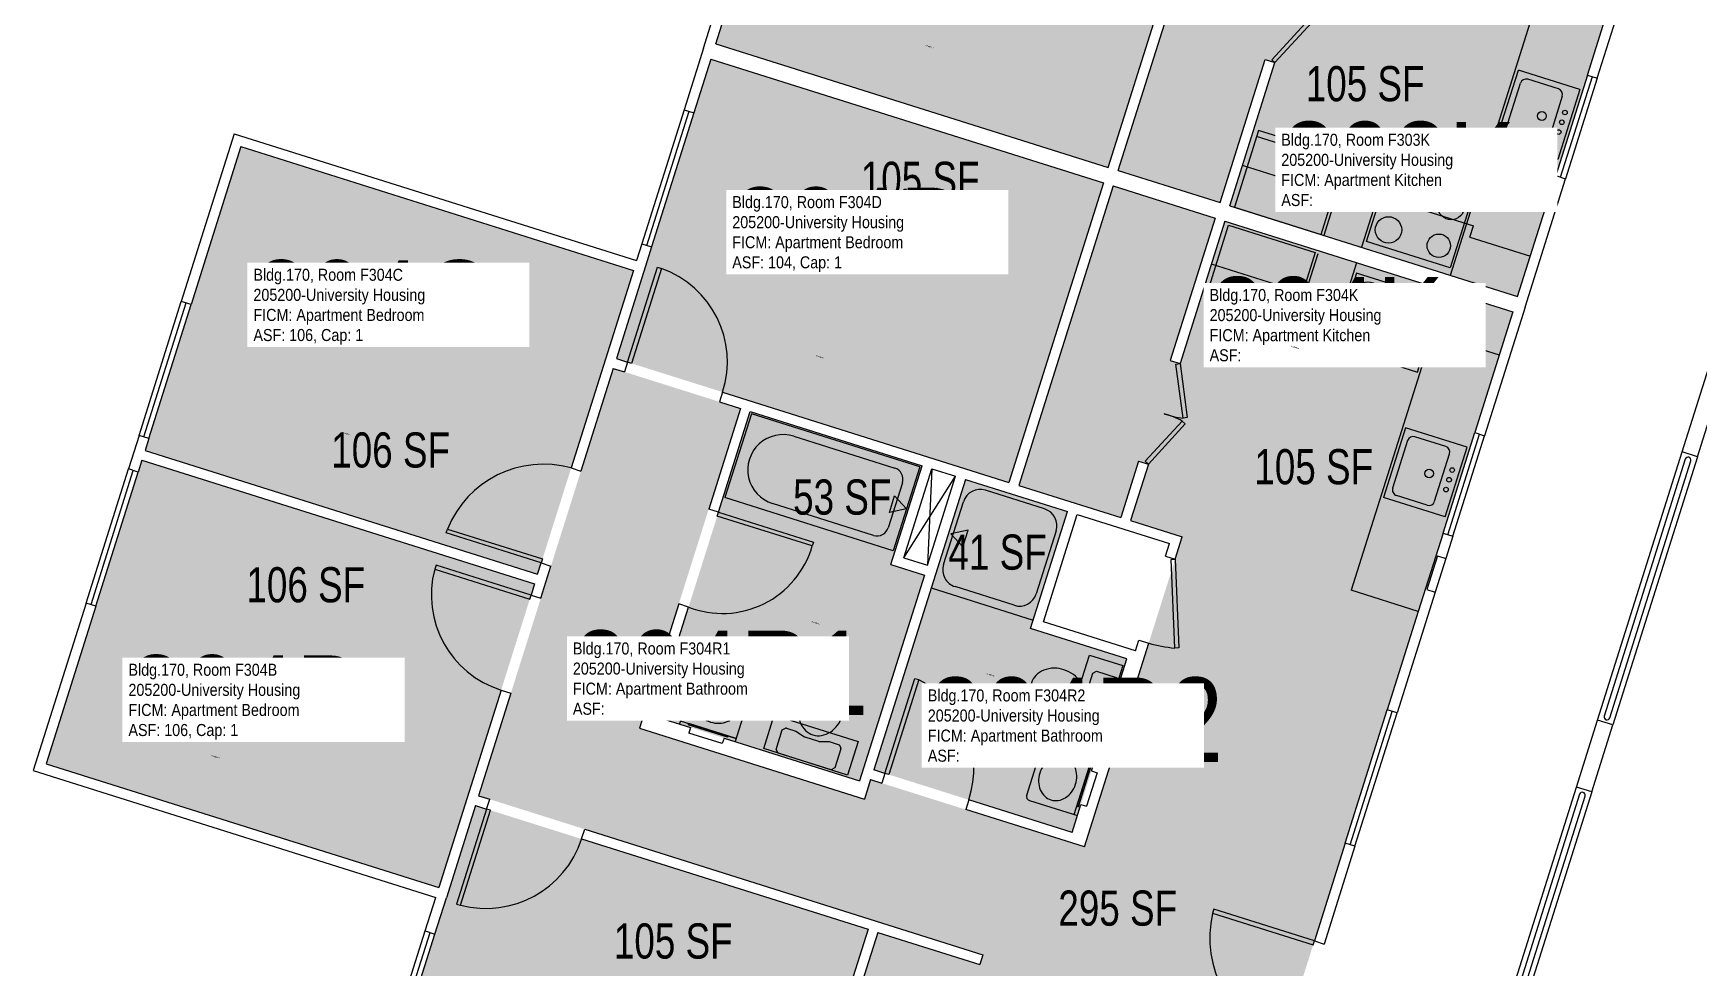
# Model space of a CAD drawing. Header units: inches. Extents: x -56 to 1185, y -144 to 3121.
# Drawn here: x -10 to 558, y 2055 to 2374 of the extents above; entities that cross this region are included whole.
import ezdxf
from ezdxf.enums import TextEntityAlignment as Align

# ---------------------------------------------------------------- set-up
doc = ezdxf.new("R2010")
doc.units = ezdxf.units.IN
doc.header["$LTSCALE"] = 10
doc.header["$MEASUREMENT"] = 0
for name, color, linetype in [('A-DOOR', 2, 'CONTINUOUS'), ('A-FLOR', 3, 'CONTINUOUS'), ('A-GLAZ', 1, 'CONTINUOUS'), ('A-IDEN-RNUM', 7, 'CONTINUOUS'), ('A-IDEN-SNUM', 4, 'CONTINUOUS'), ('A-IDEN-VNUM', 4, 'CONTINUOUS'), ('A-WALL', 5, 'CONTINUOUS'), ('AREA-TEXT', 3, 'CONTINUOUS'), ('P-SANR-FIXT', 2, 'CONTINUOUS'), ('Rooms-Category-Color', 7, 'CONTINUOUS'), ('Rooms-College-Color', 7, 'CONTINUOUS'), ('Rooms-Department-Color', 7, 'CONTINUOUS'), ('Rooms-Division-Color', 7, 'CONTINUOUS'), ('Rooms-Information', 7, 'CONTINUOUS')]:
    doc.layers.add(name, color=color, linetype=linetype)
doc.styles.add('CP_AREA', font='arial.ttf', dxfattribs={"height": 15})
doc.styles.add('CP_ROOMSNUMBER', font='arial.ttf', dxfattribs={"height": 1})
doc.styles.add('CP_ROOMVNUMBER', font='arial.ttf', dxfattribs={"width": 0.85, "height": 0.075})

msp = doc.modelspace()

# ---------------------------------------------------------------- hatches: boundary and pattern name
at = {"layer": 'Rooms-Category-Color', "true_color": 0x728ef3}
for points in [[(254.8, 2473.22), (222.56, 2370.93), (356.55, 2328.69), (388.8, 2430.97)], [(359.9, 2327.63), (392.14, 2429.92), (426.94, 2418.95), (420.94, 2399.87), (424.27, 2398.82), (430.29, 2417.89), (528.52, 2386.92), (496.28, 2284.63), (398.04, 2315.6), (413.46, 2364.48), (410.11, 2365.54), (394.71, 2316.65), (359.9, 2327.63)], [(188.66, 2263.39), (220.91, 2365.68), (354.91, 2323.44), (322.66, 2221.15)], [(161.8, 2189.82), (194.5, 2293.54), (60.5, 2335.78), (27.8, 2232.06)], [(358.24, 2322.39), (325.99, 2220.1), (360.8, 2209.13), (366.82, 2228.2), (370.16, 2227.15), (364.14, 2208.07), (462.37, 2177.1), (494.62, 2279.39), (396.39, 2310.36), (380.98, 2261.48), (377.64, 2262.54), (393.05, 2311.41), (358.24, 2322.39)], [(187.61, 2260.07), (141.6, 2114.15), (313.74, 2059.87), (312.69, 2056.53), (277.88, 2067.51), (245.63, 1965.22), (382.01, 1922.22), (462.37, 2177.1), (381.78, 2202.51), (348.4, 2096.65), (275.45, 2119.65), (273.34, 2112.97), (196.57, 2137.18), (231, 2246.38)], [(234.34, 2245.33), (201.56, 2141.37), (271.66, 2119.27), (293.8, 2189.49), (282.35, 2193.1), (292.99, 2226.84)], [(128.05, 2082.76), (160.75, 2186.48), (26.75, 2228.73), (-5.95, 2125.01)], [(307.77, 2222.18), (276.5, 2122.99), (344.21, 2101.64), (362.89, 2160.89), (329.99, 2171.27), (342.58, 2211.2)], [(274.55, 2068.55), (242.31, 1966.27), (108.31, 2008.51), (140.56, 2110.8)]]:
    msp.add_hatch(color=171, dxfattribs=at).paths.add_polyline_path(points)
at = {"layer": 'Rooms-College-Color', "true_color": 0xadadad}
for points in [[(254.8, 2473.22), (222.56, 2370.93), (356.55, 2328.69), (388.8, 2430.97)], [(359.9, 2327.63), (392.14, 2429.92), (426.94, 2418.95), (420.94, 2399.87), (424.27, 2398.82), (430.29, 2417.89), (528.52, 2386.92), (496.28, 2284.63), (398.04, 2315.6), (413.46, 2364.48), (410.11, 2365.54), (394.71, 2316.65), (359.9, 2327.63)], [(188.66, 2263.39), (220.91, 2365.68), (354.91, 2323.44), (322.66, 2221.15)], [(161.8, 2189.82), (194.5, 2293.54), (60.5, 2335.78), (27.8, 2232.06)], [(358.24, 2322.39), (325.99, 2220.1), (360.8, 2209.13), (366.82, 2228.2), (370.16, 2227.15), (364.14, 2208.07), (462.37, 2177.1), (494.62, 2279.39), (396.39, 2310.36), (380.98, 2261.48), (377.64, 2262.54), (393.05, 2311.41), (358.24, 2322.39)], [(187.61, 2260.07), (141.6, 2114.15), (313.74, 2059.87), (312.69, 2056.53), (277.88, 2067.51), (245.63, 1965.22), (382.01, 1922.22), (462.37, 2177.1), (381.78, 2202.51), (348.4, 2096.65), (275.45, 2119.65), (273.34, 2112.97), (196.57, 2137.18), (231, 2246.38)], [(234.34, 2245.33), (201.56, 2141.37), (271.66, 2119.27), (293.8, 2189.49), (282.35, 2193.1), (292.99, 2226.84)], [(128.05, 2082.76), (160.75, 2186.48), (26.75, 2228.73), (-5.95, 2125.01)], [(307.77, 2222.18), (276.5, 2122.99), (344.21, 2101.64), (362.89, 2160.89), (329.99, 2171.27), (342.58, 2211.2)], [(274.55, 2068.55), (242.31, 1966.27), (108.31, 2008.51), (140.56, 2110.8)]]:
    msp.add_hatch(color=253, dxfattribs=at).paths.add_polyline_path(points)
at = {"layer": 'Rooms-Department-Color', "true_color": 0x604aed}
for points in [[(254.8, 2473.22), (222.56, 2370.93), (356.55, 2328.69), (388.8, 2430.97)], [(359.9, 2327.63), (392.14, 2429.92), (426.94, 2418.95), (420.94, 2399.87), (424.27, 2398.82), (430.29, 2417.89), (528.52, 2386.92), (496.28, 2284.63), (398.04, 2315.6), (413.46, 2364.48), (410.11, 2365.54), (394.71, 2316.65), (359.9, 2327.63)], [(188.66, 2263.39), (220.91, 2365.68), (354.91, 2323.44), (322.66, 2221.15)], [(161.8, 2189.82), (194.5, 2293.54), (60.5, 2335.78), (27.8, 2232.06)], [(358.24, 2322.39), (325.99, 2220.1), (360.8, 2209.13), (366.82, 2228.2), (370.16, 2227.15), (364.14, 2208.07), (462.37, 2177.1), (494.62, 2279.39), (396.39, 2310.36), (380.98, 2261.48), (377.64, 2262.54), (393.05, 2311.41), (358.24, 2322.39)], [(187.61, 2260.07), (141.6, 2114.15), (313.74, 2059.87), (312.69, 2056.53), (277.88, 2067.51), (245.63, 1965.22), (382.01, 1922.22), (462.37, 2177.1), (381.78, 2202.51), (348.4, 2096.65), (275.45, 2119.65), (273.34, 2112.97), (196.57, 2137.18), (231, 2246.38)], [(234.34, 2245.33), (201.56, 2141.37), (271.66, 2119.27), (293.8, 2189.49), (282.35, 2193.1), (292.99, 2226.84)], [(128.05, 2082.76), (160.75, 2186.48), (26.75, 2228.73), (-5.95, 2125.01)], [(307.77, 2222.18), (276.5, 2122.99), (344.21, 2101.64), (362.89, 2160.89), (329.99, 2171.27), (342.58, 2211.2)], [(274.55, 2068.55), (242.31, 1966.27), (108.31, 2008.51), (140.56, 2110.8)]]:
    msp.add_hatch(color=173, dxfattribs=at).paths.add_polyline_path(points)
at = {"layer": 'Rooms-Division-Color', "true_color": 0x604aed}
for points in [[(254.8, 2473.22), (222.56, 2370.93), (356.55, 2328.69), (388.8, 2430.97)], [(359.9, 2327.63), (392.14, 2429.92), (426.94, 2418.95), (420.94, 2399.87), (424.27, 2398.82), (430.29, 2417.89), (528.52, 2386.92), (496.28, 2284.63), (398.04, 2315.6), (413.46, 2364.48), (410.11, 2365.54), (394.71, 2316.65), (359.9, 2327.63)], [(188.66, 2263.39), (220.91, 2365.68), (354.91, 2323.44), (322.66, 2221.15)], [(161.8, 2189.82), (194.5, 2293.54), (60.5, 2335.78), (27.8, 2232.06)], [(358.24, 2322.39), (325.99, 2220.1), (360.8, 2209.13), (366.82, 2228.2), (370.16, 2227.15), (364.14, 2208.07), (462.37, 2177.1), (494.62, 2279.39), (396.39, 2310.36), (380.98, 2261.48), (377.64, 2262.54), (393.05, 2311.41), (358.24, 2322.39)], [(187.61, 2260.07), (141.6, 2114.15), (313.74, 2059.87), (312.69, 2056.53), (277.88, 2067.51), (245.63, 1965.22), (382.01, 1922.22), (462.37, 2177.1), (381.78, 2202.51), (348.4, 2096.65), (275.45, 2119.65), (273.34, 2112.97), (196.57, 2137.18), (231, 2246.38)], [(234.34, 2245.33), (201.56, 2141.37), (271.66, 2119.27), (293.8, 2189.49), (282.35, 2193.1), (292.99, 2226.84)], [(128.05, 2082.76), (160.75, 2186.48), (26.75, 2228.73), (-5.95, 2125.01)], [(307.77, 2222.18), (276.5, 2122.99), (344.21, 2101.64), (362.89, 2160.89), (329.99, 2171.27), (342.58, 2211.2)], [(274.55, 2068.55), (242.31, 1966.27), (108.31, 2008.51), (140.56, 2110.8)]]:
    msp.add_hatch(color=173, dxfattribs=at).paths.add_polyline_path(points)

# ---------------------------------------------------------------- linework, layer by layer
at = {"layer": 'A-DOOR'}
for p, q in [((424.98, 2379.14), (412.4, 2365.44)), ((413.44, 2364.48), (426.02, 2378.18)), ((412.4, 2365.44), (413.44, 2364.48)), ((192.46, 2262.19), (202.69, 2294.62)), ((204.04, 2294.2), (193.81, 2261.77)), ((202.69, 2294.62), (204.04, 2294.2)), ((193.81, 2261.77), (192.46, 2262.19)), ((379.65, 2261.53), (381.05, 2261.72)), ((382.09, 2243.1), (379.65, 2261.53)), ((381.05, 2261.72), (383.5, 2243.28)), ((381.76, 2242.04), (369.18, 2228.34)), ((370.22, 2227.39), (382.8, 2241.08)), ((382.8, 2241.08), (381.76, 2242.04)), ((383.5, 2243.28), (382.09, 2243.1)), ((369.18, 2228.34), (370.22, 2227.39)), ((223.08, 2209.64), (223.5, 2210.99)), ((255.5, 2199.42), (223.08, 2209.64)), ((223.5, 2210.99), (255.93, 2200.77)), ((130.56, 2203.86), (130.98, 2205.21)), ((162.98, 2193.64), (130.56, 2203.86)), ((130.98, 2205.21), (163.41, 2194.99)), ((255.93, 2200.77), (255.5, 2199.42)), ((163.41, 2194.99), (162.98, 2193.64)), ((377.96, 2194.82), (379.37, 2194.88)), ((379.22, 2164.56), (377.96, 2194.82)), ((379.37, 2194.88), (380.63, 2164.62)), ((127.1, 2192.89), (126.67, 2191.54)), ((126.67, 2191.54), (159.1, 2181.32)), ((159.53, 2182.67), (127.1, 2192.89)), ((159.1, 2181.32), (159.53, 2182.67)), ((380.63, 2164.62), (379.22, 2164.56)), ((280.31, 2121.78), (290.53, 2154.21)), ((291.88, 2153.78), (281.66, 2121.36)), ((290.53, 2154.21), (291.88, 2153.78)), ((281.66, 2121.36), (280.31, 2121.78)), ((144.35, 2109.6), (134.13, 2077.17)), ((135.48, 2076.75), (145.71, 2109.17)), ((145.71, 2109.17), (144.35, 2109.6)), ((134.13, 2077.17), (135.48, 2076.75)), ((392.55, 2075.39), (392.13, 2074.04)), ((426.89, 2064.56), (392.55, 2075.39)), ((392.13, 2074.04), (426.46, 2063.21)), ((426.46, 2063.21), (426.89, 2064.56))]:
    msp.add_line(p, q, dxfattribs=at)
for centre, radius, start, end in [((192.76, 2262.37), 33.77, 342.0689, 70.4967), ((369.03, 2219.72), 25.7, 60.2968, 75.102), ((384.47, 2268.69), 25.7, 249.9013, 264.7065), ((163.82, 2191.9), 35.43, 74.6362, 157.9293), ((224.87, 2208.27), 31.88, 248.6808, 343.8847), ((159.47, 2182.66), 33.98, 164.8567, 252.5843), ((383.46, 2210.93), 46.56, 253.6383, 264.7714), ((276.81, 2123.47), 33.85, 341.5569, 63.553), ((144.09, 2110.03), 34.38, 255.4979, 341.9432), ((428.77, 2065.61), 37.6, 167.0536, 250.2493)]:
    msp.add_arc(centre, radius, start, end, dxfattribs=at)
at = {"layer": 'A-FLOR'}
for p, q in [((553.46, 2229.09), (525.8, 2141.35)), ((527.71, 2140.75), (555.37, 2228.49)), ((286.74, 2195.38), (304.43, 2223.23)), ((296.32, 2225.79), (294.84, 2192.83)), ((517.38, 2114.64), (489.72, 2026.9)), ((491.63, 2026.3), (519.29, 2114.04))]:
    msp.add_line(p, q, dxfattribs=at)
for centre, start, end in [((554.42, 2228.79), 342.5016, 162.5016), ((526.76, 2141.05), 162.5016, 342.5016), ((518.34, 2114.34), 342.5016, 162.5016)]:
    msp.add_arc(centre, 1, start, end, dxfattribs=at)
at = {"layer": 'A-GLAZ'}
for p, q in [((520.1, 2360.22), (509.27, 2325.88)), ((510.94, 2325.36), (521.77, 2359.69)), ((523.44, 2359.17), (512.61, 2324.83)), ((211.77, 2348.38), (197.34, 2302.6)), ((199.01, 2302.07), (213.44, 2347.85)), ((215.11, 2347.33), (200.67, 2301.55)), ((25.72, 2237.17), (40.16, 2282.95)), ((27.39, 2236.65), (41.82, 2282.42)), ((29.06, 2236.12), (43.49, 2281.9)), ((470.79, 2203.81), (481.61, 2238.14)), ((472.45, 2203.28), (483.28, 2237.61)), ((474.12, 2202.75), (484.95, 2237.09)), ((7.68, 2179.95), (22.11, 2225.73)), ((9.35, 2179.42), (23.78, 2225.2)), ((11.02, 2178.9), (25.45, 2224.67)), ((437.41, 2097.94), (451.77, 2143.48)), ((439.08, 2097.42), (453.44, 2142.96)), ((440.75, 2096.89), (455.11, 2142.43)), ((108.94, 2022.2), (123.37, 2067.98)), ((110.61, 2021.68), (125.04, 2067.46)), ((112.28, 2021.15), (126.71, 2066.93))]:
    msp.add_line(p, q, dxfattribs=at)
at = {"layer": 'A-WALL'}
for p, q in [((356.55, 2328.68), (388.8, 2430.97)), ((359.89, 2327.63), (392.13, 2429.92)), ((523.44, 2359.17), (542.42, 2419.37)), ((218.38, 2369.36), (223.2, 2384.62)), ((222.55, 2370.93), (226.53, 2383.57)), ((520.1, 2360.22), (528.52, 2386.92)), ((222.55, 2370.93), (356.55, 2328.68)), ((218.38, 2369.36), (211.77, 2348.38)), ((220.9, 2365.68), (215.11, 2347.33)), ((220.9, 2365.68), (354.89, 2323.44)), ((394.7, 2316.66), (410.11, 2365.54)), ((410.11, 2365.54), (413.44, 2364.48)), ((398.03, 2315.61), (413.44, 2364.48)), ((520.1, 2360.22), (523.44, 2359.17)), ((211.77, 2348.38), (215.11, 2347.33)), ((58.2, 2340.17), (40.16, 2282.95)), ((58.2, 2340.17), (195.53, 2296.88)), ((60.48, 2335.78), (43.49, 2281.9)), ((60.48, 2335.78), (194.48, 2293.54)), ((359.89, 2327.63), (394.7, 2316.66)), ((496.27, 2284.64), (509.27, 2325.88)), ((509.27, 2325.88), (512.61, 2324.83)), ((354.89, 2323.44), (322.65, 2221.15)), ((358.23, 2322.39), (325.98, 2220.1)), ((358.23, 2322.39), (393.04, 2311.41)), ((498.78, 2280.96), (512.61, 2324.83)), ((398.03, 2315.61), (496.27, 2284.64)), ((393.04, 2311.41), (377.71, 2262.77)), ((396.38, 2310.36), (381.05, 2261.72)), ((396.38, 2310.36), (494.61, 2279.39)), ((197.34, 2302.6), (195.53, 2296.88)), ((197.34, 2302.6), (200.67, 2301.55)), ((199.17, 2296.78), (188.65, 2263.4)), ((200.67, 2301.55), (199.17, 2296.78)), ((194.48, 2293.54), (173.21, 2226.06)), ((43.49, 2281.9), (40.16, 2282.95)), ((494.61, 2279.39), (481.61, 2238.14)), ((498.78, 2280.96), (484.95, 2237.09)), ((188.65, 2263.4), (192.46, 2262.19)), ((377.71, 2262.77), (381.05, 2261.72)), ((187.6, 2260.06), (176.55, 2225.01)), ((187.6, 2260.06), (191.41, 2258.86)), ((192.46, 2262.19), (191.41, 2258.86)), ((552.4, 2231.55), (561.5, 2260.4)), ((557.65, 2229.9), (566.75, 2258.75)), ((224.89, 2251.97), (223.84, 2248.63)), ((224.89, 2251.97), (322.65, 2221.15)), ((230.99, 2246.38), (220.17, 2212.04)), ((223.5, 2210.99), (234.33, 2245.33)), ((223.84, 2248.63), (230.99, 2246.38)), ((234.33, 2245.33), (292.98, 2226.83)), ((25.72, 2237.17), (22.11, 2225.73)), ((29.06, 2236.12), (25.72, 2237.17)), ((29.06, 2236.12), (27.78, 2232.07)), ((481.61, 2238.14), (484.95, 2237.09)), ((26.73, 2228.73), (25.45, 2224.67)), ((26.73, 2228.73), (160.73, 2186.48)), ((27.78, 2232.07), (161.78, 2189.82)), ((366.88, 2228.44), (360.8, 2209.12)), ((366.88, 2228.44), (370.22, 2227.39)), ((523.54, 2139.99), (552.4, 2231.55)), ((557.65, 2229.9), (528.78, 2138.34)), ((557.65, 2229.9), (552.4, 2231.55)), ((25.45, 2224.67), (22.11, 2225.73)), ((173.21, 2226.06), (176.55, 2225.01)), ((282.35, 2193.1), (292.98, 2226.83)), ((286.74, 2195.38), (296.32, 2225.78)), ((294.84, 2192.83), (304.43, 2223.23)), ((296.32, 2225.78), (304.43, 2223.23)), ((370.22, 2227.39), (364.13, 2208.07)), ((307.76, 2222.17), (276.49, 2122.99)), ((307.76, 2222.17), (342.58, 2211.2)), ((325.98, 2220.1), (360.8, 2209.12)), ((223.5, 2210.99), (220.17, 2212.04)), ((329.98, 2171.26), (342.58, 2211.2)), ((334.38, 2173.55), (345.91, 2210.15)), ((345.91, 2210.15), (377.39, 2200.22)), ((364.13, 2208.07), (381.78, 2202.51)), ((376.03, 2195.93), (377.39, 2200.22)), ((379.37, 2194.88), (381.78, 2202.51)), ((470.79, 2203.81), (462.37, 2177.1)), ((470.79, 2203.81), (474.12, 2202.75)), ((474.12, 2202.75), (471.72, 2195.12)), ((286.74, 2195.38), (294.84, 2192.83)), ((376.03, 2195.93), (379.37, 2194.88)), ((468.86, 2196.03), (465.25, 2184.58)), ((471.72, 2195.12), (468.11, 2183.68)), ((468.86, 2196.03), (471.72, 2195.12)), ((161.78, 2189.82), (162.98, 2193.64)), ((162.86, 2181.62), (166.32, 2192.58)), ((162.98, 2193.64), (166.32, 2192.58)), ((293.79, 2189.49), (271.65, 2119.27)), ((282.35, 2193.1), (293.79, 2189.49)), ((160.73, 2186.48), (159.53, 2182.67)), ((468.11, 2183.68), (455.11, 2142.43)), ((465.25, 2184.58), (468.11, 2183.68)), ((7.68, 2179.95), (-10.36, 2122.72)), ((11.02, 2178.9), (-5.97, 2125.01)), ((11.02, 2178.9), (7.68, 2179.95)), ((159.53, 2182.67), (162.86, 2181.62)), ((209.94, 2179.62), (196.56, 2137.18)), ((201.55, 2141.37), (213.28, 2178.57)), ((213.28, 2178.57), (209.94, 2179.62)), ((462.37, 2177.1), (451.77, 2143.48)), ((365.85, 2163.63), (334.38, 2173.55)), ((362.89, 2160.89), (329.98, 2171.26)), ((348.4, 2096.65), (370.35, 2166.27)), ((365.85, 2163.63), (367.01, 2167.32)), ((367.01, 2167.32), (370.35, 2166.27)), ((350.82, 2122.62), (362.89, 2160.89)), ((149.3, 2150.24), (128.03, 2082.76)), ((152.64, 2149.19), (141.59, 2114.14)), ((149.3, 2150.24), (152.64, 2149.19)), ((455.11, 2142.43), (451.77, 2143.48)), ((201.55, 2141.37), (213.95, 2137.46)), ((213.95, 2137.46), (213.35, 2135.55)), ((516.32, 2117.1), (523.54, 2139.99)), ((521.57, 2115.45), (528.78, 2138.34)), ((528.78, 2138.34), (523.54, 2139.99)), ((196.56, 2137.18), (273.34, 2112.97)), ((224.8, 2131.95), (213.35, 2135.55)), ((225.4, 2133.85), (224.8, 2131.95)), ((225.4, 2133.85), (271.65, 2119.27)), ((-10.36, 2122.72), (126.98, 2079.43)), ((-5.97, 2125.01), (128.03, 2082.76)), ((280.31, 2121.78), (276.49, 2122.99)), ((280.31, 2121.78), (279.26, 2118.45)), ((352.73, 2122.02), (349.12, 2110.57)), ((350.82, 2122.62), (352.73, 2122.02)), ((275.44, 2119.65), (273.34, 2112.97)), ((275.44, 2119.65), (279.26, 2118.45)), ((487.46, 2025.55), (516.32, 2117.1)), ((521.57, 2115.45), (492.7, 2023.89)), ((521.57, 2115.45), (516.32, 2117.1)), ((140.54, 2110.8), (130.62, 2079.33)), ((140.54, 2110.8), (144.35, 2109.6)), ((141.59, 2114.14), (145.41, 2112.94)), ((144.35, 2109.6), (145.41, 2112.94)), ((308.92, 2112.76), (307.87, 2109.43)), ((348.4, 2096.65), (307.87, 2109.43)), ((344.21, 2101.64), (308.92, 2112.76)), ((344.21, 2101.64), (347.22, 2111.18)), ((347.22, 2111.18), (349.12, 2110.57)), ((176.78, 2099.38), (177.83, 2102.71)), ((176.78, 2099.38), (274.54, 2068.56)), ((177.83, 2102.71), (313.74, 2059.87)), ((437.41, 2097.94), (426.89, 2064.56)), ((440.75, 2096.89), (437.41, 2097.94)), ((440.75, 2096.89), (430.22, 2063.51)), ((123.37, 2067.98), (126.98, 2079.43)), ((126.71, 2066.93), (130.62, 2079.33)), ((123.37, 2067.98), (126.71, 2066.93)), ((274.54, 2068.56), (242.29, 1966.27)), ((277.88, 2067.5), (245.63, 1965.22)), ((277.88, 2067.5), (312.69, 2056.53)), ((426.89, 2064.56), (430.22, 2063.51)), ((313.74, 2059.87), (312.69, 2056.53))]:
    msp.add_line(p, q, dxfattribs=at)
at = {"layer": 'P-SANR-FIXT'}
for p, q in [((473.38, 2291.85), (505.63, 2394.14)), ((488.99, 2338.05), (496.51, 2361.89)), ((517.49, 2355.27), (496.51, 2361.89)), ((492.1, 2341.26), (497.21, 2357.47)), ((510.21, 2355.47), (499.72, 2358.78)), ((517.49, 2355.27), (509.97, 2331.43)), ((511.52, 2352.96), (506.41, 2336.75)), ((407.85, 2341.34), (399.58, 2315.12)), ((436.74, 2329.88), (407.18, 2339.2)), ((437.42, 2332.02), (407.85, 2341.34)), ((509.97, 2331.43), (488.99, 2338.05)), ((503.9, 2335.44), (493.41, 2338.75)), ((429.15, 2305.8), (437.42, 2332.02)), ((445.64, 2315.71), (402.37, 2329.35)), ((437.32, 2328.38), (430.1, 2305.49)), ((437.32, 2328.38), (450.2, 2324.32)), ((444.67, 2303.44), (452.48, 2328.23)), ((452.48, 2328.23), (481.1, 2319.21)), ((450.2, 2324.32), (442.99, 2301.43)), ((445.64, 2315.71), (446.84, 2319.53)), ((446.84, 2319.53), (481.18, 2308.7)), ((481.1, 2319.21), (473.28, 2294.42)), ((399.58, 2315.12), (429.15, 2305.8)), ((389.36, 2282.69), (397.63, 2308.92)), ((397.63, 2308.92), (427.2, 2299.6)), ((479.97, 2304.89), (481.18, 2308.7)), ((473.28, 2294.42), (444.67, 2303.44)), ((479.97, 2304.89), (500.6, 2298.38)), ((427.2, 2299.6), (418.93, 2273.37)), ((420.93, 2276.41), (428.15, 2299.3)), ((435.02, 2282.02), (391.75, 2295.66)), ((441.26, 2292.63), (433.44, 2267.83)), ((433.82, 2272.34), (441.33, 2296.19)), ((469.87, 2283.61), (441.26, 2292.63)), ((471.73, 2286.61), (439.48, 2184.32)), ((418.93, 2273.37), (389.36, 2282.69)), ((419.6, 2275.51), (390.04, 2284.84)), ((435.02, 2282.02), (433.81, 2278.2)), ((462.05, 2258.81), (469.87, 2283.61)), ((420.93, 2276.41), (433.82, 2272.34)), ((433.81, 2278.2), (468.15, 2267.38)), ((469.35, 2271.19), (468.15, 2267.38)), ((469.35, 2271.19), (489.98, 2264.69)), ((433.44, 2267.83), (462.05, 2258.81)), ((234.74, 2244.54), (225.72, 2215.93)), ((292.2, 2226.43), (234.74, 2244.54)), ((458.02, 2239.81), (450.5, 2215.97)), ((479, 2233.2), (458.02, 2239.81)), ((249.17, 2236.9), (283.65, 2226.03)), ((458.73, 2235.39), (453.61, 2219.18)), ((471.73, 2233.39), (461.23, 2236.7)), ((467.92, 2214.67), (473.03, 2230.88)), ((471.49, 2209.35), (479, 2233.2)), ((292.2, 2226.43), (283.18, 2197.81)), ((286.27, 2220.99), (281.44, 2205.67)), ((334.82, 2212.07), (314.62, 2218.44)), ((283.18, 2197.81), (225.72, 2215.93)), ((276.4, 2203.04), (241.93, 2213.91)), ((281.83, 2210.82), (283.63, 2216.54)), ((287.69, 2212.12), (281.83, 2210.82)), ((283.63, 2216.54), (287.69, 2212.12)), ((300.33, 2193.06), (307.1, 2214.52)), ((471.49, 2209.35), (450.5, 2215.97)), ((465.41, 2213.36), (454.92, 2216.67)), ((308.69, 2204.84), (302.83, 2203.55)), ((302.83, 2203.55), (306.89, 2199.12)), ((306.89, 2199.12), (308.69, 2204.84)), ((338.73, 2204.55), (331.97, 2183.09)), ((296.08, 2185.1), (330.89, 2174.12)), ((324.44, 2179.17), (304.25, 2185.54)), ((462.37, 2177.1), (439.48, 2184.32)), ((341.06, 2133.56), (350.08, 2162.17)), ((350.08, 2162.17), (361.53, 2158.57)), ((215.29, 2155), (210.14, 2138.66)), ((217.17, 2155.98), (233.38, 2150.86)), ((350.24, 2152.69), (351.29, 2156.03)), ((351.29, 2156.03), (352.54, 2156.68)), ((361.53, 2158.57), (352.51, 2129.95)), ((352.54, 2156.68), (359.22, 2154.57)), ((359.22, 2154.57), (359.87, 2153.32)), ((234.36, 2148.98), (229.21, 2132.65)), ((348.64, 2144.28), (350.12, 2148.99)), ((350.14, 2149.11), (350.24, 2152.69)), ((359.87, 2153.32), (354.16, 2135.2)), ((346.63, 2141.24), (348.64, 2144.28)), ((210.48, 2139.74), (229.55, 2133.72)), ((213.34, 2138.83), (213.19, 2138.36)), ((226.54, 2134.15), (213.19, 2138.36)), ((229.55, 2133.72), (213.34, 2138.83)), ((238.94, 2130.24), (242.55, 2141.68)), ((242.55, 2141.68), (271.16, 2132.66)), ((345.63, 2138.07), (346.63, 2141.24)), ((346.23, 2136.65), (345.66, 2137.75)), ((226.69, 2134.63), (226.54, 2134.15)), ((243.17, 2129.95), (245.28, 2136.63)), ((245.28, 2136.63), (246.38, 2137.2)), ((246.7, 2137.23), (249.87, 2136.23)), ((249.87, 2136.23), (252.86, 2134.26)), ((252.96, 2134.21), (257.62, 2132.74)), ((257.73, 2132.72), (261.31, 2132.62)), ((261.31, 2132.62), (264.65, 2131.57)), ((271.16, 2132.66), (267.55, 2121.22)), ((335.69, 2131.58), (352.03, 2126.44)), ((352.51, 2129.95), (341.06, 2133.56)), ((352.91, 2134.55), (346.23, 2136.65)), ((354.16, 2135.2), (352.91, 2134.55)), ((267.55, 2121.22), (238.94, 2130.24)), ((243.82, 2128.7), (243.17, 2129.95)), ((261.95, 2122.99), (243.82, 2128.7)), ((265.25, 2130.15), (263.2, 2123.64)), ((264.65, 2131.57), (265.22, 2130.47)), ((328.7, 2114.39), (333.81, 2130.6)), ((344.94, 2107.7), (350.95, 2126.77)), ((350.95, 2126.77), (345.84, 2110.56)), ((263.2, 2123.64), (261.95, 2122.99)), ((350.53, 2123.76), (346.32, 2110.41)), ((350.05, 2123.91), (350.53, 2123.76)), ((329.68, 2112.51), (346.01, 2107.36)), ((345.84, 2110.56), (346.32, 2110.41))]:
    msp.add_line(p, q, dxfattribs=at)
for centre, radius in [((504.55, 2346.25), 1.5), ((512.4, 2347.44), 0.791), ((511.35, 2344.1), 0.791), ((510.29, 2340.77), 0.791), ((456.4, 2320.71), 4), ((473.57, 2315.29), 4.5), ((452.19, 2307.35), 4.5), ((469.36, 2301.94), 4), ((445.18, 2285.1), 4.5), ((462.35, 2279.69), 4), ((440.97, 2271.75), 4), ((458.14, 2266.34), 4.5), ((466.07, 2224.17), 1.5), ((472.86, 2222.03), 0.791), ((473.91, 2225.36), 0.791), ((471.81, 2218.69), 0.791)]:
    msp.add_circle(centre, radius, dxfattribs=at)
for centre, radius, start, end in [((499.12, 2356.87), 2, 72.5017, 162.5017), ((509.61, 2353.56), 2, 342.5017, 72.5017), ((494.01, 2340.66), 2, 162.5017, 252.5017), ((504.5, 2337.35), 2, 252.5017, 342.5017), ((245.55, 2225.41), 12.05, 72.5017, 252.5017), ((460.63, 2234.79), 2, 72.5017, 162.5017), ((471.12, 2231.49), 2, 342.5017, 72.5017), ((282.44, 2222.2), 4.02, 342.5017, 72.5017), ((312.82, 2212.72), 6, 72.5017, 162.5017), ((455.52, 2218.58), 2, 162.5017, 252.5017), ((333.01, 2206.35), 6, 342.5017, 72.5017), ((466.01, 2215.27), 2, 252.5017, 342.5017), ((277.61, 2206.87), 4.02, 252.5017, 342.5017), ((306.05, 2191.26), 6, 162.5017, 252.5017), ((326.25, 2184.89), 6, 252.5017, 342.5017), ((216.72, 2154.55), 1.5, 72.5017, 162.5017), ((336.32, 2150.78), 6.3, 135.8005, 162.5017), ((337.46, 2149.68), 7.89, 111.9741, 135.8005), ((338.34, 2147.49), 10.24, 91.337, 111.9741), ((338.3, 2149.18), 8.55, 68.7262, 91.337), ((338.04, 2146.49), 11.18, 53.6663, 72.5017), ((339.14, 2147.98), 9.33, 33.0292, 53.6663), ((220.67, 2146.06), 5.42, 136.3101, 162.5017), ((221.52, 2145.25), 6.59, 112.6026, 136.3101), ((221.93, 2144.27), 7.65, 91.731, 112.6026), ((221.97, 2142.93), 9, 72.5017, 91.731), ((221.97, 2142.93), 9, 53.2723, 72.5017), ((222.77, 2144.01), 7.65, 32.4007, 53.2723), ((232.93, 2149.43), 1.5, 342.5017, 72.5017), ((261.94, 2142.66), 11.18, 143.6663, 162.5017), ((260.45, 2143.76), 9.33, 123.0292, 143.6663), ((259.66, 2144.97), 7.89, 99.2028, 123.0292), ((259.41, 2146.53), 6.3, 72.5017, 99.2028), ((259.41, 2146.53), 6.3, 45.8005, 72.5017), ((258.3, 2145.4), 7.89, 21.9741, 45.8005), ((336.32, 2150.78), 6.3, 162.5017, 189.2028), ((337.89, 2151.04), 7.89, 189.2028, 213.0292), ((340.35, 2148.77), 7.89, 9.2028, 33.0292), ((341.91, 2149.02), 6.3, 342.5017, 9.2028), ((349.72, 2149.12), 0.418, 342.5017, 358.447), ((220.67, 2146.06), 5.42, 162.5017, 188.6932), ((221.83, 2146.24), 6.59, 188.6932, 212.4007), ((224.83, 2144.75), 5.42, 316.3101, 342.5017), ((223.67, 2144.58), 6.59, 8.6932, 32.4007), ((224.83, 2144.75), 5.42, 342.5017, 8.6932), ((261.94, 2142.66), 11.18, 162.5017, 181.337), ((256.12, 2144.52), 10.24, 1.337, 21.9741), ((257.81, 2144.56), 8.55, 338.7262, 1.337), ((339.1, 2151.82), 9.33, 213.0292, 233.6663), ((340.19, 2153.31), 11.18, 233.6663, 252.5017), ((340.78, 2150.12), 7.89, 291.9741, 315.8005), ((341.91, 2149.02), 6.3, 315.8005, 342.5017), ((222.73, 2146.81), 7.65, 212.4007, 233.2723), ((223.53, 2147.89), 9, 233.2723, 252.5017), ((223.53, 2147.89), 9, 252.5017, 271.731), ((223.57, 2146.54), 7.65, 271.731, 292.6026), ((223.98, 2145.56), 6.59, 292.6026, 316.3101), ((260.09, 2142.62), 9.33, 181.337, 201.9741), ((258.75, 2142.08), 7.89, 201.9741, 225.8005), ((256.61, 2143.72), 9.33, 303.0292, 323.6663), ((255.12, 2144.82), 11.18, 323.6663, 342.5017), ((340.19, 2153.31), 11.18, 252.5017, 271.337), ((340.24, 2151.46), 9.33, 271.337, 291.9741), ((346.03, 2137.94), 0.418, 162.5017, 207.5017), ((246.57, 2136.83), 0.418, 72.5017, 117.5017), ((253.09, 2134.6), 0.418, 236.5563, 252.5017), ((257.65, 2140.94), 6.3, 225.8005, 252.5017), ((257.65, 2140.94), 6.3, 252.5017, 279.2028), ((257.74, 2133.14), 0.418, 252.5017, 268.447), ((257.39, 2142.51), 7.89, 279.2028, 303.0292), ((335.24, 2130.15), 1.5, 72.5017, 162.5017), ((264.85, 2130.28), 0.418, 342.5017, 27.5017), ((340.67, 2120), 7.65, 122.4007, 143.2723), ((340.1, 2120.89), 6.59, 98.6932, 122.4007), ((339.92, 2122.05), 5.42, 72.5017, 98.6932), ((339.92, 2122.05), 5.42, 46.3101, 72.5017), ((339.11, 2121.2), 6.59, 22.6026, 46.3101), ((341.75, 2119.19), 9, 162.5017, 181.731), ((341.75, 2119.19), 9, 143.2723, 162.5017), ((338.13, 2120.8), 7.65, 1.731, 22.6026), ((336.79, 2120.75), 9, 342.5017, 1.731), ((340.4, 2119.15), 7.65, 181.731, 202.6026), ((339.42, 2118.74), 6.59, 202.6026, 226.3101), ((337.87, 2119.95), 7.65, 302.4007, 323.2723), ((336.79, 2120.75), 9, 323.2723, 342.5017), ((330.13, 2113.94), 1.5, 162.5017, 252.5017), ((338.61, 2117.89), 5.42, 226.3101, 252.5017), ((338.61, 2117.89), 5.42, 252.5017, 278.6932), ((338.43, 2119.05), 6.59, 278.6932, 302.4007)]:
    msp.add_arc(centre, radius, start, end, dxfattribs=at)

# ---------------------------------------------------------------- texts
at = {"layer": 'A-IDEN-RNUM', "style": 'CP_ROOMSNUMBER'}
for s, rotation, p in [('0303-A0', 342.4334, (294.02, 2370.21)), ('0304-D0', 342.4661, (256.6, 2264.29)), ('0304-K0', 342.8499, (418.88, 2267.5)), ('0304-C0', 342.4334, (95.05, 2238.05)), ('0304-R1', 342.8499, (255.2, 2173.43)), ('0304-R2', 342.8499, (314.82, 2155.68)), ('0304-B0', 342.4661, (50.32, 2127.72))]:
    msp.add_text(s, height=0.36, rotation=rotation, dxfattribs=at).set_placement(p)
at = {"layer": 'A-IDEN-SNUM', "style": 'CP_ROOMSNUMBER'}
for s, rotation, p in [('1700F303A0', 342.4334, (294.02, 2370.21)), ('1700F304D0', 342.4661, (256.6, 2264.29)), ('1700F304K0', 342.8499, (418.88, 2267.5)), ('1700F304C0', 342.4334, (95.05, 2238.05)), ('1700F304R1', 342.8499, (255.2, 2173.43)), ('1700F304R2', 342.8499, (314.82, 2155.68)), ('1700F304B0', 342.4661, (50.32, 2127.72))]:
    msp.add_text(s, height=0.36, rotation=rotation, dxfattribs=at).set_placement(p)
at = {"layer": 'A-IDEN-VNUM', "style": 'CP_ROOMVNUMBER', "width": 0.85}
for s, p in [('303K', (415.6, 2315.44)), ('304D', (228.21, 2292.98)), ('304C', (64.77, 2268.16)), ('304K', (391.13, 2262.43)), ('304R1', (173.81, 2141.74)), ('304B', (22.12, 2133.29)), ('304R2', (294.95, 2125.71))]:
    msp.add_text(s, height=28.8, dxfattribs=at).set_placement(p)
at = {"layer": 'AREA-TEXT', "style": 'CP_AREA', "width": 0.75}
for s, p in [('105 SF', (444.21, 2357.28)), ('105 SF', (292.31, 2324.62)), ('106 SF', (111.6, 2232.21)), ('105 SF', (426.66, 2226.49)), ('53 SF', (265.74, 2216.13)), ('41 SF', (318.75, 2197.33)), ('106 SF', (82.64, 2186.19)), ('295 SF', (359.76, 2075.78)), ('105 SF', (208.06, 2064.55))]:
    msp.add_text(s, height=12, dxfattribs=at).set_placement(p, align=Align.MIDDLE_CENTER)

# ---------------------------------------------------------------- next in the draw order: texts
at = {"layer": 'Rooms-Information', "char_height": 4.1143, "width": 92.16, "attachment_point": 7, "style": 'CP_ROOMVNUMBER', "bg_fill": 3, "box_fill_scale": 1.5, "bg_fill_color": 256, "bg_fill_true_color": 13158600, "bg_fill_transparency": 0}
for s, insert in [('Bldg.170, Room F303K^M^J205200-University Housing^M^JFICM: Apartment Kitchen^M^JASF: ', (415.6, 2315.44)), ('Bldg.170, Room F304D^M^J205200-University Housing^M^JFICM: Apartment Bedroom^M^JASF: 104, Cap: 1', (228.21, 2292.98)), ('Bldg.170, Room F304C^M^J205200-University Housing^M^JFICM: Apartment Bedroom^M^JASF: 106, Cap: 1', (64.77, 2268.16)), ('Bldg.170, Room F304K^M^J205200-University Housing^M^JFICM: Apartment Kitchen^M^JASF: ', (391.13, 2262.43)), ('Bldg.170, Room F304R1^M^J205200-University Housing^M^JFICM: Apartment Bathroom^M^JASF: ', (173.81, 2141.74)), ('Bldg.170, Room F304B^M^J205200-University Housing^M^JFICM: Apartment Bedroom^M^JASF: 106, Cap: 1', (22.12, 2133.29)), ('Bldg.170, Room F304R2^M^J205200-University Housing^M^JFICM: Apartment Bathroom^M^JASF: ', (294.95, 2125.71))]:
    msp.add_mtext(s, dxfattribs=dict(at, insert=insert))

doc.saveas('drawing.dxf')
